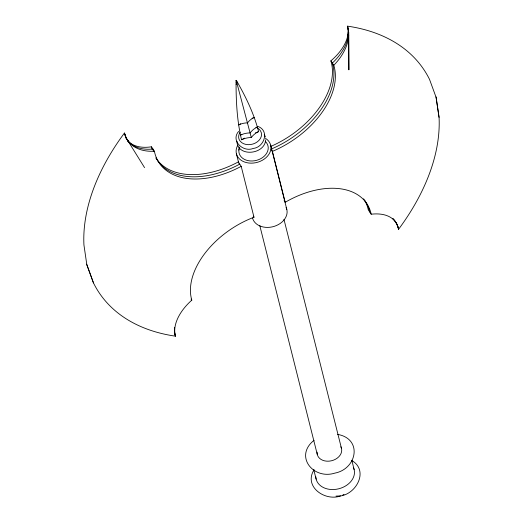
<?xml version="1.0" encoding="UTF-8"?>
<svg xmlns="http://www.w3.org/2000/svg" width="523" height="523" viewBox="0 0 523 523"><rect width="100%" height="100%" fill="white"/><g stroke="black" fill="none" stroke-linecap="round" stroke-linejoin="round"><path stroke-width="0.78" d="M236.063 80.444C235.997 100.305 236.886 120.375 241.548 139.765A17.468 13.265 -14.1 0 1 251.308 137.536A17.468 13.265 -14.1 0 1 258.604 131.587C253.917 113.465 245.653 96.461 236.311 80.32M347.841 37.061L348.213 31.4L347.54 26.15A217.823 136.961 -33.5 0 1 429.533 79.398L436.156 97.5L439.065 117.374A217.823 136.961 -33.5 0 1 398.559 229.303A48.639 28.079 -34.9 0 0 371.199 214.214A73.815 46.416 -33.5 0 0 285.192 202.296L272.405 151.382L271.679 150.284M347.841 36.617L348.213 31.4M238.88 150.121L239.312 147.14M238.593 131.43C230.486 140.792 243.202 152.605 253.276 148.421C264.135 147.349 269.763 130.933 258.192 126.507M314.068 469.804C303.353 486.612 325.025 501.583 340.558 495.954C356.908 493.575 368.937 470.144 351.554 460.39M314.088 440.274C293.946 456.148 313.277 479.931 334.825 473.125C357.032 468.941 362.838 438.843 337.583 434.378M342.735 495.118L344.016 494.327M86.681 264.174L93.467 282.923A217.823 136.961 -33.5 0 0 175.46 336.178A48.639 28.615 -30.4 0 1 191.797 300.15A73.815 46.416 -33.5 0 1 253.988 217.241L241.201 166.334L238.285 161.934A77.633 48.816 -33.5 0 1 157.822 160.666M435.992 96.847L439.065 117.374M340.545 495.902L335.995 496.111M347.998 34.217A45.488 26.732 -30.2 0 1 330.876 60.871L333.792 65.27A77.633 48.816 -33.5 0 1 272.405 151.382M371.199 214.214L368.284 209.815A73.815 46.416 -33.5 0 0 363.603 198.805M284.1 200.642L284.826 201.747M253.256 216.143L253.988 217.241M153.468 151.31A77.633 48.816 -33.5 0 1 152.932 149.009A45.383 28.536 -33.5 0 1 124.441 133.025L126.01 137.843L127.305 139.942A45.488 26.189 -35 0 0 151.474 146.806L154.39 151.206A77.633 48.816 -33.5 0 0 241.201 166.334M191.072 299.051L191.797 300.15M93.467 282.923L86.844 264.828L83.935 244.954A217.823 136.961 -33.5 0 1 124.441 133.025L126.468 138.53L128.004 140.994A45.488 30.877 -31.9 0 0 154.39 151.206M126.468 138.53L144.564 167.641M126.01 137.843L128.122 141.275L127.305 139.942M264.285 134.346L265.462 137.006M236.206 80.411L251.308 137.536M351.796 460.26L354.136 469.589M270.672 145.152L286.807 209.416M283.963 219.366L341.506 448.492M259.754 225.446L317.304 454.572M236.403 153.762L238.763 163.163M313.793 469.804L316.134 479.133M236.167 80.352L236.599 82.183A1.02 0.778 -14.1 0 1 236.167 82.529M348.671 32.086L348.874 69.768L348.671 32.086L347.54 26.15A45.383 28.536 -33.5 0 1 332.334 63.067A77.633 48.816 -33.5 0 1 270.947 149.186M236.926 141.217C237.311 157.462 264.762 154.71 265.677 139.909M348.697 35.276A45.488 30.341 -37.2 0 1 333.792 65.27M330.876 60.871A77.633 48.816 -33.5 0 1 270.881 146.388M364.636 200.401A73.815 46.416 -33.5 0 1 369.741 212.018M393.074 218.699A48.639 32.949 -32 0 1 398.559 229.303A48.528 30.511 -33.5 0 0 392.531 218.444M239.743 164.13A77.633 48.816 -33.5 0 1 155.965 157.776M156.9 159.456A77.633 48.816 -33.5 0 1 156.044 158.208M152.01 149.114A77.633 48.816 -33.5 0 1 151.474 146.806M174.427 331.654A48.639 32.413 -37 0 0 175.46 336.178A48.528 30.511 -33.5 0 1 174.558 327.32M257.702 128.227A11.611 8.813 -14.1 0 1 259.114 140.242A11.611 8.813 -14.1 0 1 243.626 143.72A11.611 8.813 -14.1 0 1 240.194 132.162M353.339 467.392A19.593 14.873 -14.1 0 1 338.76 488.783A19.593 14.873 -14.1 0 1 315.807 476.813M265.266 141.354A14.886 11.303 -14.1 0 1 256.76 160.293A14.886 11.303 -14.1 0 1 239.142 148.61M286.088 207.428A17.664 13.408 -14.1 0 1 274.281 226.341A17.664 13.408 -14.1 0 1 252.544 218.019M265.481 138.334A17.664 13.408 -14.1 0 1 267.43 156.246A17.664 13.408 -14.1 0 1 244.503 162.006A17.664 13.408 -14.1 0 1 237.756 145.296M340.826 446.76A12.48 9.473 -14.1 0 1 331.314 460.815A12.48 9.473 -14.1 0 1 317.115 452.094M244.398 138.118A17.468 13.265 -14.1 0 1 241.548 139.765M258.604 131.587A17.468 13.265 -14.1 0 1 257.068 132.254M256.277 132.548A17.468 13.265 -14.1 0 1 255.472 132.809M255.91 127.645A17.468 13.265 -14.1 0 0 257.447 126.978A17.468 13.265 -14.1 0 0 250.151 132.92A17.468 13.265 -14.1 0 0 240.39 135.15A17.468 13.265 -14.1 0 0 241.855 134.378M252.079 118.329A15.899 12.068 -14.1 0 0 254.198 117.459A15.899 12.068 -14.1 0 0 247.556 122.872A15.899 12.068 -14.1 0 0 238.671 124.892A15.899 12.068 -14.1 0 0 240.645 123.807M236.926 83.955A2.046 1.556 -14.1 0 1 236.121 84.582M236.742 82.399A1.02 0.778 -14.1 0 1 237.167 82.052A1.02 0.778 -14.1 0 1 236.599 82.183"/></g></svg>
